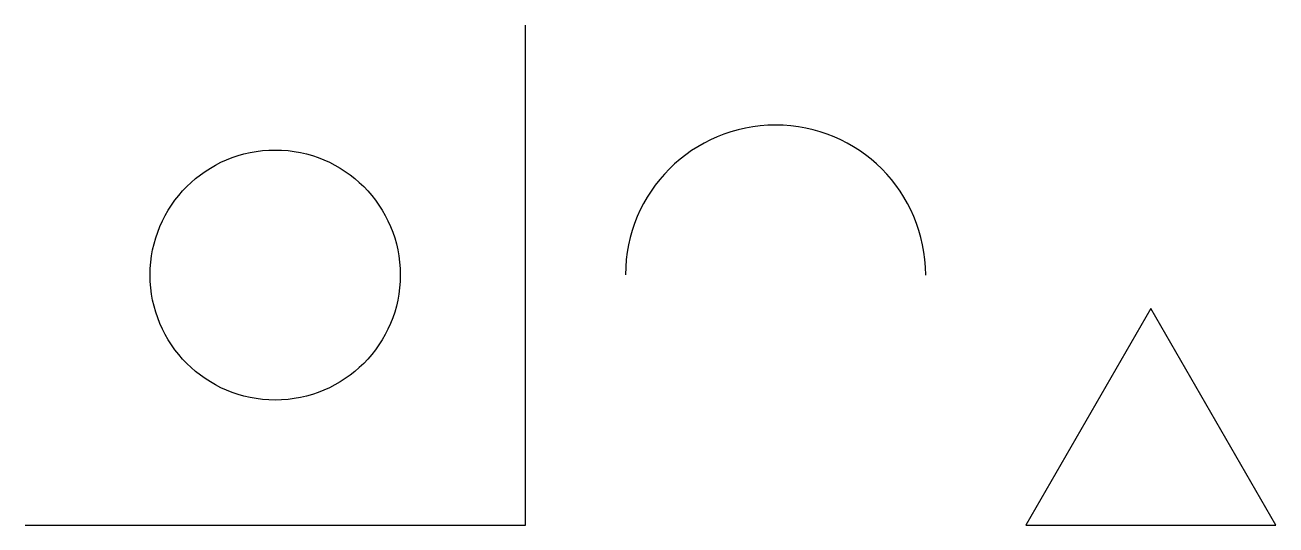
# Model space of a CAD drawing. Header units: metres. Extents: x 0 to 250, y 0 to 100.
import ezdxf

# ---------------------------------------------------------------- set-up
doc = ezdxf.new("R2010")
doc.units = ezdxf.units.M

msp = doc.modelspace()

# ---------------------------------------------------------------- linework, layer by layer
for p, q in [((100, 0), (100, 100)), ((0, 0), (100, 0))]:
    msp.add_line(p, q)
msp.add_lwpolyline([(200, 0), (250, 0), (225, 43.3), (200, 0)])
msp.add_circle((50, 50), 25)
msp.add_arc((150, 50), 30, 0, 180)

doc.saveas('drawing.dxf')
